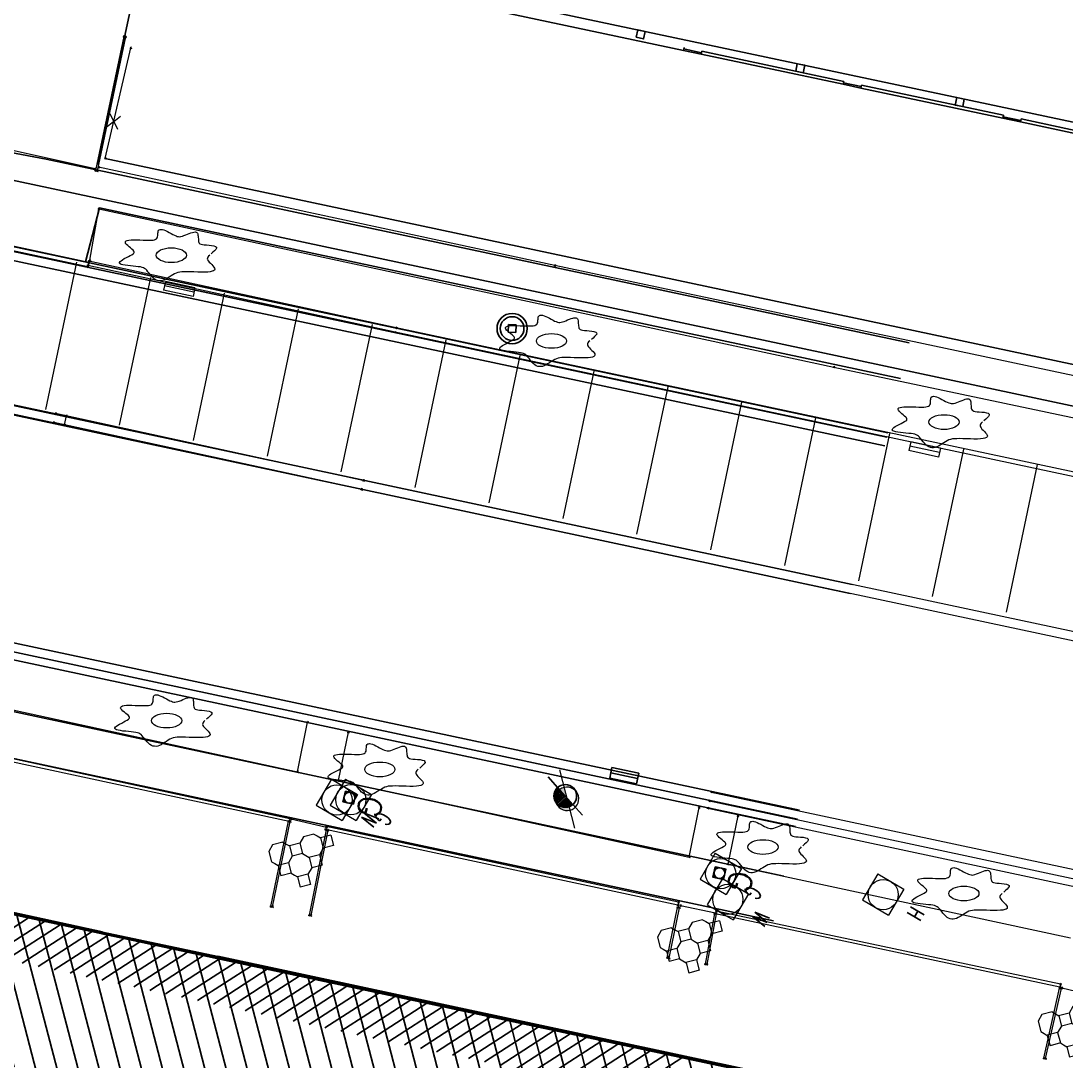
# Model space of a CAD drawing. Header units: millimetres. Extents: x 3476 to 38328, y 1439 to 26921.
# Drawn here: x 6747 to 10207, y 4517 to 7960 of the extents above; entities that cross this region are included whole.
import ezdxf

# ---------------------------------------------------------------- set-up
doc = ezdxf.new("R2010")
doc.units = ezdxf.units.MM
doc.header["$LTSCALE"] = 100
doc.header["$MEASUREMENT"] = 0
doc.layers.get('0').update_dxf_attribs({"linetype": 'CONTINUOUS'})
for name, color, linetype in [('B-01', 7, 'CONTINUOUS'), ('B-02', 7, 'CONTINUOUS'), ('B-05', 7, 'CONTINUOUS'), ('B-06', 7, 'CONTINUOUS'), ('B-07', 7, 'CONTINUOUS'), ('B-HUISNRS', 7, 'CONTINUOUS'), ('BT-AFSL', 7, 'CONTINUOUS'), ('BT-BEPL', 7, 'CONTINUOUS'), ('BT-GEBO1', 7, 'CONTINUOUS'), ('BT-GEBO2', 7, 'CONTINUOUS'), ('BT-KAPA', 7, 'CONTINUOUS'), ('BT-WEG1', 7, 'CONTINUOUS'), ('BT-WEG2', 7, 'CONTINUOUS'), ('G-PARKEERVAK-GEMEENTE', 1, 'CONTINUOUS'), ('KOLOM', 3, 'CONTINUOUS'), ('L-VELDDATA', 7, 'CONTINUOUS'), ('MUUR', 7, 'CONTINUOUS'), ('STRATEN', 5, 'CONTINUOUS')]:
    doc.layers.add(name, color=color, linetype=linetype)
doc.styles.get("Standard").update_dxf_attribs({"font": 'romans.shx', "width": 0.7, "height": 62.5})

# ---------------------------------------------------------------- blocks, each defined once
blk = doc.blocks.new('BEPLANTINGEN_LOOFBOOM')
at = {"color": 0, "lineweight": 20}
for p, q in [((0.09, 1.72), (0.145, 1.74)), ((0.145, 1.74), (0.2, 1.74)), ((0.2, 1.74), (0.255, 1.72)), ((-0.23, 1.32), (-0.18, 1.395)), ((-0.18, 1.395), (-0.125, 1.475)), ((-0.125, 1.475), (-0.075, 1.55)), ((-0.075, 1.55), (-0.02, 1.62)), ((-0.02, 1.62), (0.035, 1.68)), ((0.035, 1.68), (0.09, 1.72)), ((0.255, 1.72), (0.315, 1.68)), ((0.315, 1.68), (0.37, 1.62)), ((0.37, 1.62), (0.43, 1.535)), ((0.43, 1.535), (0.49, 1.435)), ((0.49, 1.435), (0.545, 1.33)), ((-1.225, 1.015), (-1.16, 1.055)), ((-1.16, 1.055), (-1.075, 1.075)), ((-1.075, 1.075), (-0.975, 1.085)), ((-0.975, 1.085), (-0.865, 1.09)), ((-0.865, 1.09), (-0.75, 1.09)), ((-0.65, 1.09), (-0.565, 1.095)), ((-0.565, 1.095), (-0.495, 1.105)), ((-0.495, 1.105), (-0.43, 1.13)), ((-0.43, 1.13), (-0.375, 1.16)), ((-0.375, 1.16), (-0.33, 1.2)), ((-0.33, 1.2), (-0.28, 1.255)), ((-0.28, 1.255), (-0.23, 1.32)), ((0.545, 1.33), (0.6, 1.22)), ((0.6, 1.22), (0.655, 1.11)), ((0.655, 1.11), (0.705, 1.015)), ((-1.255, 0.96), (-1.225, 1.015)), ((-1.255, 0.895), (-1.255, 0.96)), ((-1.245, 0.815), (-1.255, 0.895)), ((-1.215, 0.735), (-1.245, 0.815)), ((-1.19, 0.655), (-1.215, 0.735)), ((0.705, 1.015), (0.755, 0.935)), ((0.755, 0.935), (0.8, 0.87)), ((0.8, 0.87), (0.845, 0.82)), ((0.845, 0.82), (0.9, 0.78)), ((0.9, 0.78), (0.96, 0.75)), ((0.96, 0.75), (1.035, 0.73)), ((1.035, 0.73), (1.12, 0.715)), ((1.12, 0.715), (1.215, 0.705)), ((1.215, 0.705), (1.31, 0.69)), ((-1.21, 0.345), (-1.175, 0.385)), ((-1.16, 0.585), (-1.19, 0.655)), ((-1.175, 0.385), (-1.15, 0.425)), ((-1.145, 0.525), (-1.16, 0.585)), ((-1.15, 0.425), (-1.145, 0.47)), ((-1.145, 0.47), (-1.145, 0.525)), ((1.31, 0.69), (1.41, 0.68)), ((1.41, 0.68), (1.5, 0.665)), ((1.5, 0.665), (1.575, 0.645)), ((1.575, 0.645), (1.635, 0.615)), ((1.635, 0.615), (1.68, 0.58)), ((1.705, 0.415), (1.675, 0.34)), ((1.68, 0.58), (1.705, 0.535)), ((1.705, 0.535), (1.715, 0.48)), ((1.715, 0.48), (1.705, 0.415)), ((-1.73, -0.015), (-1.685, 0.025)), ((-1.685, 0.025), (-1.625, 0.07)), ((-1.625, 0.07), (-1.555, 0.115)), ((-1.555, 0.115), (-1.475, 0.165)), ((-1.475, 0.165), (-1.4, 0.215)), ((-1.4, 0.215), (-1.325, 0.26)), ((-1.325, 0.26), (-1.26, 0.305)), ((-1.26, 0.305), (-1.21, 0.345)), ((1.495, 0.075), (1.42, -0.015)), ((1.565, 0.165), (1.495, 0.075)), ((1.625, 0.255), (1.565, 0.165)), ((1.675, 0.34), (1.625, 0.255)), ((-1.765, -0.085), (-1.755, -0.055)), ((-1.755, -0.12), (-1.765, -0.085)), ((-1.755, -0.055), (-1.73, -0.015)), ((-1.73, -0.15), (-1.755, -0.12)), ((-1.69, -0.175), (-1.73, -0.15)), ((-1.635, -0.205), (-1.69, -0.175)), ((-1.57, -0.23), (-1.635, -0.205)), ((-1.495, -0.255), (-1.57, -0.23)), ((-1.425, -0.28), (-1.495, -0.255)), ((-1.355, -0.31), (-1.425, -0.28)), ((-1.295, -0.335), (-1.355, -0.31)), ((-1.25, -0.365), (-1.295, -0.335)), ((1.22, -0.31), (1.205, -0.365)), ((1.25, -0.25), (1.22, -0.31)), ((1.295, -0.185), (1.25, -0.25)), ((1.355, -0.105), (1.295, -0.185)), ((1.42, -0.015), (1.355, -0.105)), ((-1.265, -0.75), (-1.24, -0.665)), ((-1.22, -0.395), (-1.25, -0.365)), ((-1.24, -0.665), (-1.215, -0.59)), ((-1.205, -0.43), (-1.22, -0.395)), ((-1.215, -0.59), (-1.205, -0.525)), ((-1.2, -0.475), (-1.205, -0.43)), ((-1.205, -0.525), (-1.2, -0.475)), ((1.205, -0.365), (1.2, -0.42)), ((1.2, -0.42), (1.205, -0.48)), ((1.205, -0.48), (1.225, -0.55)), ((1.225, -0.55), (1.25, -0.625)), ((1.25, -0.625), (1.28, -0.71)), ((-1.35, -1.075), (-1.34, -1.005)), ((-1.34, -1.005), (-1.32, -0.925)), ((-1.32, -0.925), (-1.295, -0.84)), ((-1.295, -0.84), (-1.265, -0.75)), ((-0.845, -1.02), (-0.915, -1.055)), ((-0.78, -1), (-0.845, -1.02)), ((-0.72, -0.985), (-0.78, -1)), ((-0.67, -0.99), (-0.72, -0.985)), ((-0.625, -1.01), (-0.67, -0.99)), ((-0.58, -1.04), (-0.625, -1.01)), ((1.28, -0.71), (1.31, -0.8)), ((1.31, -0.8), (1.34, -0.89)), ((1.34, -0.89), (1.36, -0.975)), ((1.36, -0.975), (1.375, -1.05)), ((-1.35, -1.135), (-1.35, -1.075)), ((-1.34, -1.175), (-1.35, -1.135)), ((-1.315, -1.2), (-1.34, -1.175)), ((-1.285, -1.215), (-1.315, -1.2)), ((-1.24, -1.215), (-1.285, -1.215)), ((-1.185, -1.2), (-1.24, -1.215)), ((-1.125, -1.17), (-1.185, -1.2)), ((-1.055, -1.135), (-1.125, -1.17)), ((-0.985, -1.095), (-1.055, -1.135)), ((-0.915, -1.055), (-0.985, -1.095)), ((-0.54, -1.09), (-0.58, -1.04)), ((-0.5, -1.155), (-0.54, -1.09)), ((-0.455, -1.235), (-0.5, -1.155)), ((-0.41, -1.325), (-0.455, -1.235)), ((-0.365, -1.42), (-0.41, -1.325)), ((0.305, -1.335), (0.26, -1.41)), ((0.345, -1.265), (0.305, -1.335)), ((0.385, -1.21), (0.345, -1.265)), ((0.425, -1.175), (0.385, -1.21)), ((0.465, -1.15), (0.425, -1.175)), ((0.51, -1.135), (0.465, -1.15)), ((0.565, -1.135), (0.51, -1.135)), ((0.635, -1.145), (0.565, -1.135)), ((0.71, -1.16), (0.635, -1.145)), ((0.8, -1.18), (0.71, -1.16)), ((0.895, -1.2), (0.8, -1.18)), ((0.99, -1.225), (0.895, -1.2)), ((1.08, -1.24), (0.99, -1.225)), ((1.16, -1.245), (1.08, -1.24)), ((1.23, -1.245), (1.16, -1.245)), ((1.285, -1.23), (1.23, -1.245)), ((1.33, -1.205), (1.285, -1.23)), ((1.36, -1.165), (1.33, -1.205)), ((1.375, -1.115), (1.36, -1.165)), ((1.375, -1.05), (1.375, -1.115)), ((-0.315, -1.515), (-0.365, -1.42)), ((-0.27, -1.6), (-0.315, -1.515)), ((-0.22, -1.675), (-0.27, -1.6)), ((-0.17, -1.725), (-0.22, -1.675)), ((-0.12, -1.76), (-0.17, -1.725)), ((0.075, -1.71), (0.025, -1.75)), ((0.12, -1.65), (0.075, -1.71)), ((0.17, -1.575), (0.12, -1.65)), ((0.215, -1.495), (0.17, -1.575)), ((0.26, -1.41), (0.215, -1.495)), ((-0.075, -1.78), (-0.12, -1.76)), ((-0.025, -1.775), (-0.075, -1.78)), ((0.025, -1.75), (-0.025, -1.775))]:
    blk.add_line(p, q, dxfattribs=at)
blk.add_circle((0, 0), 0.5, dxfattribs=at)
at = {"flags": 1}
for tag, p in [('POINTNUMBER', (0, 0)), ('COMMENT', (0, -1.25))]:
    blk.add_attdef(tag, p, '', height=1, dxfattribs=at)
blk = doc.blocks.new('INVISIBLE')
at = {"color": 0, "lineweight": 9}
for p, q in [((-0.0375, 0), (0.0375, 0)), ((0, -0.0375), (0, 0.0375))]:
    blk.add_line(p, q, dxfattribs=at)
at = {"flags": 1}
for tag, p in [('POINTNUMBER', (0, 0)), ('COMMENT', (0, -1.25))]:
    blk.add_attdef(tag, p, '', height=1, dxfattribs=at)
blk = doc.blocks.new('AFSLUITING_HOUTPRIKKEL')
at = {"color": 0, "lineweight": 5}
blk.add_line((0, 0), (3, 0), dxfattribs=at)
at = {"color": 0, "lineweight": 20}
for q in [(0.825, 0.175), (0.825, -0.175), (1.175, 0.175), (1.175, -0.175)]:
    blk.add_line((1, 0), q, dxfattribs=at)
blk = doc.blocks.new('WEGEN_STRAATKOLK')
at = {"color": 0, "lineweight": 20}
for p, q in [((-0.5, 0.15), (0.5, 0.15)), ((-0.5, -0.15), (-0.5, 0.15)), ((-0.5, 0), (0.5, 0)), ((0.5, -0.15), (0.5, 0.15)), ((-0.5, -0.15), (0.5, -0.15))]:
    blk.add_line(p, q, dxfattribs=at)
at = {"flags": 1}
for tag, p in [('POINTNUMBER', (0, 0)), ('COMMENT', (0, -1.25))]:
    blk.add_attdef(tag, p, '', height=1, dxfattribs=at)
blk = doc.blocks.new('PALEN_VERLICHTING')
h = blk.add_hatch(color=0)
edge = h.paths.add_edge_path()
edge.add_line((-0.275, -0.275), (0.275, 0.275))
edge.add_arc((0, 0), 0.389, -135, 45, ccw=False)
at = {"color": 0, "lineweight": 20}
blk.add_line((-0.705, -0.705), (0.71, 0.705), dxfattribs=at)
for start, end in [(45, 225), (225, 45)]:
    blk.add_arc((0, 0), 0.389, start, end, dxfattribs=at)
at = {"flags": 1}
for tag, p in [('POINTNUMBER', (0, 0)), ('COMMENT', (0, -1.25))]:
    blk.add_attdef(tag, p, '', height=1, dxfattribs=at)
blk = doc.blocks.new('STRMEUB_STRAATKAP_G')
at = {"color": 0, "lineweight": 20}
for p, q in [((-0.5, -0.5), (-0.5, 0.5)), ((-0.5, 0.5), (0.5, 0.5)), ((0.5, -0.5), (0.5, 0.5)), ((-0.5, -0.5), (0.5, -0.5))]:
    blk.add_line(p, q, dxfattribs=at)
blk.add_circle((0, 0), 0.5, dxfattribs=at)
at = {"color": 0, "insert": (0, 1.25), "char_height": 0.525, "width": 0.80566, "attachment_point": 5}
blk.add_mtext('\\Ftxt.shx|b0;G', dxfattribs=at)
at = {"flags": 1}
for tag, p in [('POINTNUMBER', (0, 0)), ('COMMENT', (0, -1.25))]:
    blk.add_attdef(tag, p, '', height=1, dxfattribs=at)
blk = doc.blocks.new('STRMEUB_STRAATKAP_W')
at = {"color": 0, "lineweight": 20}
for p, q in [((-0.5, -0.5), (-0.5, 0.5)), ((-0.5, 0.5), (0.5, 0.5)), ((0.5, -0.5), (0.5, 0.5)), ((-0.5, -0.5), (0.5, -0.5))]:
    blk.add_line(p, q, dxfattribs=at)
blk.add_circle((0, 0), 0.5, dxfattribs=at)
at = {"color": 0, "insert": (0, 1.25), "char_height": 0.525, "width": 0.91553, "attachment_point": 5}
blk.add_mtext('\\Ftxt.shx|b0;W', dxfattribs=at)
at = {"flags": 1}
for tag, p in [('POINTNUMBER', (0, 0)), ('COMMENT', (0, -1.25))]:
    blk.add_attdef(tag, p, '', height=1, dxfattribs=at)
blk = doc.blocks.new('VERHARDING_SIERTEGELS')
at = {"color": 0, "lineweight": 20}
for p, q in [((-1, 0.5), (-0.75, 0.75)), ((-0.75, 0.75), (-0.5, 0.5)), ((-0.25, 0.5), (0, 0.75)), ((0, 0.75), (0.25, 0.5)), ((0.5, 0.5), (0.75, 0.75)), ((0.75, 0.75), (1, 0.5)), ((-1, 0.5), (-0.75, 0.245)), ((-0.75, 0.25), (-0.5, 0.5)), ((-0.5, 0.5), (-0.25, 0.5)), ((-0.25, 0.5), (0, 0.245)), ((0, 0.25), (0.25, 0.5)), ((0.25, 0.5), (0.5, 0.5)), ((0.5, 0.5), (0.75, 0.245)), ((0.75, 0.25), (1, 0.5)), ((-0.75, 0.125), (-0.75, 0.25)), ((-0.75, 0), (-0.75, 0.125)), ((-0.75, 0), (-0.5, -0.25)), ((-0.25, -0.25), (0, 0)), ((0, 0.125), (0, 0.25)), ((0, 0), (0, 0.125)), ((0, 0), (0.25, -0.25)), ((0.5, -0.25), (0.75, 0)), ((0.75, 0.125), (0.75, 0.25)), ((0.75, 0), (0.75, 0.125)), ((0.75, 0), (1, -0.25)), ((-0.5, -0.25), (-0.25, -0.25)), ((-0.25, -0.25), (0, -0.505)), ((0, -0.5), (0.25, -0.25)), ((0.25, -0.25), (0.5, -0.25)), ((0.5, -0.25), (0.75, -0.505)), ((0.75, -0.5), (1, -0.25)), ((0, -0.625), (0, -0.5)), ((0, -0.75), (0, -0.625)), ((0.75, -0.625), (0.75, -0.5)), ((0.75, -0.75), (0.75, -0.625)), ((0, -0.75), (0.25, -1)), ((0.25, -1), (0.5, -1)), ((0.5, -1), (0.75, -0.75))]:
    blk.add_line(p, q, dxfattribs=at)
at = {"flags": 1}
for tag, p in [('POINTNUMBER', (0, 0)), ('COMMENT', (0, -1.25))]:
    blk.add_attdef(tag, p, '', height=1, dxfattribs=at)
blk = doc.blocks.new('STRMEUB_BRANDKRAAN')
at = {"color": 0, "lineweight": 20}
for p, q in [((-0.5, -0.5), (-0.5, 0.5)), ((-0.5, 0.5), (0.5, 0.5)), ((0.5, -0.5), (0.5, 0.5)), ((-0.5, -0.5), (0.5, -0.5))]:
    blk.add_line(p, q, dxfattribs=at)
blk.add_circle((0, 0), 0.5, dxfattribs=at)
at = {"color": 0, "insert": (0, 1.25), "char_height": 0.525, "width": 0.84229, "attachment_point": 5}
blk.add_mtext('\\Ftxt.shx|b0;H', dxfattribs=at)
at = {"flags": 1}
for tag, p in [('POINTNUMBER', (0, 0)), ('COMMENT', (0, -1.25))]:
    blk.add_attdef(tag, p, '', height=1, dxfattribs=at)
blk = doc.blocks.new('061')
for p, q in [((-0.126, -0.126), (-0.126, 0.126)), ((0.126, 0.126), (-0.126, 0.126)), ((0.126, 0.126), (0.126, -0.126)), ((-0.126, -0.126), (0.126, -0.126))]:
    blk.add_line(p, q)
for radius in [0.501, 0.392]:
    blk.add_circle((0, 0), radius)
blk = doc.blocks.new('0721')
at = {"color": 0}
for p, q in [((-0.18, 0.166), (-0.166, 0.18)), ((-0.18, 0.145), (-0.145, 0.18)), ((-0.18, 0.124), (-0.124, 0.18)), ((-0.18, 0.103), (-0.103, 0.18)), ((-0.18, 0.081), (-0.081, 0.18)), ((-0.18, 0.06), (-0.162, 0.078)), ((-0.18, 0.039), (-0.174, 0.045)), ((-0.18, 0.018), (-0.179, 0.019)), ((-0.078, 0.162), (-0.06, 0.18)), ((-0.045, 0.174), (-0.039, 0.18)), ((-0.019, 0.179), (-0.018, 0.18)), ((0.003, 0.18), (0.003, 0.18)), ((0.023, 0.179), (0.025, 0.18)), ((0.041, 0.175), (0.046, 0.18)), ((0.058, 0.171), (0.067, 0.18)), ((0.073, 0.165), (0.088, 0.18)), ((0.087, 0.158), (0.109, 0.18)), ((0.1, 0.15), (0.131, 0.18)), ((0.112, 0.141), (0.152, 0.18)), ((0.124, 0.131), (0.173, 0.18)), ((0.134, 0.12), (0.18, 0.166)), ((0.144, 0.108), (0.18, 0.144)), ((0.152, 0.096), (0.18, 0.123)), ((0.16, 0.082), (0.18, 0.102)), ((0.167, 0.068), (0.18, 0.081)), ((0.172, 0.052), (0.18, 0.06)), ((0.177, 0.035), (0.18, 0.038)), ((0.179, 0.016), (0.18, 0.017)), ((-0.18, -0.003), (-0.18, -0.003)), ((-0.18, -0.025), (-0.179, -0.023)), ((-0.18, -0.046), (-0.175, -0.041)), ((-0.18, -0.067), (-0.171, -0.058)), ((-0.18, -0.088), (-0.165, -0.073)), ((-0.18, -0.109), (-0.158, -0.087)), ((-0.18, -0.131), (-0.15, -0.1)), ((-0.18, -0.152), (-0.141, -0.112)), ((-0.18, -0.173), (-0.131, -0.124)), ((-0.166, -0.18), (-0.12, -0.134)), ((-0.144, -0.18), (-0.108, -0.144)), ((-0.123, -0.18), (-0.096, -0.152)), ((-0.102, -0.18), (-0.082, -0.16)), ((-0.081, -0.18), (-0.068, -0.167)), ((-0.06, -0.18), (-0.052, -0.172)), ((-0.038, -0.18), (-0.035, -0.177)), ((-0.017, -0.18), (-0.016, -0.179)), ((0.004, -0.18), (0.004, -0.18)), ((0.025, -0.18), (0.027, -0.178)), ((0.046, -0.18), (0.055, -0.171)), ((0.068, -0.18), (0.18, -0.068)), ((0.089, -0.18), (0.18, -0.089)), ((0.11, -0.18), (0.18, -0.11)), ((0.131, -0.18), (0.18, -0.131)), ((0.153, -0.18), (0.18, -0.153)), ((0.171, -0.055), (0.18, -0.046)), ((0.174, -0.18), (0.18, -0.174)), ((0.178, -0.027), (0.18, -0.025)), ((0.18, -0.004), (0.18, -0.004))]:
    blk.add_line(p, q, dxfattribs=at)
for p, q in [((-0.18, -0.18), (-0.18, 0.18)), ((-0.18, 0.18), (0.18, 0.18)), ((0.18, -0.18), (0.18, 0.18)), ((-0.18, -0.18), (0.18, -0.18))]:
    blk.add_line(p, q)
blk.add_circle((0, 0), 0.18)
blk.add_text('G', height=0.75).set_placement((-0.216, 0.353))
blk = doc.blocks.new('062')
for p, q in [((0.453, 0.18), (-0.453, 0.18)), ((-0.453, 0.18), (-0.453, -0.18)), ((-0.453, 0), (0.453, 0)), ((0.453, -0.18), (0.453, 0.18)), ((-0.453, -0.18), (0.453, -0.18))]:
    blk.add_line(p, q)
blk = doc.blocks.new('0533')
for p, q in [((0.6, 0.6), (0.265, 0.265)), ((0.265, 0.265), (-0.265, -0.265)), ((-0.269, -0.269), (-0.6, -0.6))]:
    blk.add_line(p, q)
at = {"color": 0}
for p, q in [((0.275, -0.254), (0.01, 0.01)), ((0.3, -0.226), (0.037, 0.037)), ((0.321, -0.194), (0.064, 0.064)), ((0.339, -0.159), (0.09, 0.09)), ((0.355, -0.122), (0.117, 0.117)), ((0.366, -0.08), (0.143, 0.143)), ((0.373, -0.034), (0.17, 0.17)), ((0.375, 0.018), (0.196, 0.196)), ((0.367, 0.079), (0.223, 0.223)), ((0.34, 0.158), (0.249, 0.249)), ((-0.181, -0.329), (-0.255, -0.255)), ((-0.093, -0.363), (-0.228, -0.228)), ((-0.029, -0.374), (-0.202, -0.202)), ((0.024, -0.374), (-0.175, -0.175)), ((0.071, -0.368), (-0.149, -0.149)), ((0.113, -0.357), (-0.122, -0.122)), ((0.152, -0.343), (-0.096, -0.096)), ((0.187, -0.325), (-0.069, -0.069)), ((0.219, -0.304), (-0.043, -0.043)), ((0.249, -0.281), (-0.016, -0.016))]:
    blk.add_line(p, q, dxfattribs=at)
blk.add_circle((0, 0), 0.375)

msp = doc.modelspace()

# ---------------------------------------------------------------- hatches: boundary and pattern name
at = {"layer": 'BT-GEBO2'}
h = msp.add_hatch(dxfattribs=at)
h.set_pattern_fill('_VERTICAAL', color=256, scale=100, angle=-120.3716, style=0, pattern_type=0)
h.set_pattern_definition([(284.6284, (20030.515, 51681.626), (65.5377, 17.105985), [])])
h.paths.add_polyline_path([(12064.86, 3353.09), (12169.32, 3842.06), (7398.2, 4861.27), (4384.47, 5509.82), (4279.11, 5021.05)])

# ---------------------------------------------------------------- linework, layer by layer
at = {"layer": 'B-01'}
for points in [[(6830.88, 7502.67), (9687.01, 6895.19)], [(6961.77, 7163.02), (7007.12, 7341.29), (9659.27, 6776.89)], [(6579.09, 7243.01), (9617.14, 6597.14)], [(6569.73, 7198.99), (9606.86, 6553.31)], [(6575.97, 7228.34), (9613.71, 6582.53)], [(6445.87, 6715.01), (9492.54, 6065.61)], [(6452.13, 6744.35), (9499.38, 6094.83)], [(6498.53, 5918.95), (9317.38, 5318.41)], [(6504.78, 5948.3), (9324.22, 5347.63)], [(6493.32, 5894.5), (9311.67, 5294.07)], [(6420.73, 5738.07), (9273.02, 5129.2)], [(6370.84, 5594.2), (9238.45, 4981.71)]]:
    msp.add_lwpolyline(points, dxfattribs=at)
at = {"layer": 'B-02'}
for p, q in [((6594.07, 4875.97), (6772.33, 4991.13)), ((6646.78, 4864.66), (6825.04, 4979.82)), ((6699.48, 4853.35), (6877.74, 4968.51)), ((6752.18, 4842.04), (6930.44, 4957.2)), ((6804.89, 4830.73), (6983.15, 4945.88)), ((6857.59, 4819.42), (7035.85, 4934.57)), ((6910.3, 4808.1), (7088.55, 4923.26)), ((6963, 4796.79), (7141.26, 4911.95)), ((7015.7, 4785.48), (7193.96, 4900.64)), ((7068.41, 4774.17), (7246.67, 4889.33)), ((7121.11, 4762.86), (7299.37, 4878.02)), ((7173.81, 4751.55), (7352.07, 4866.71)), ((7226.52, 4740.24), (7404.78, 4855.4)), ((7279.22, 4728.93), (7457.53, 4844.11)), ((7331.93, 4717.61), (7510.28, 4832.83)), ((7384.64, 4706.31), (7563.03, 4821.55)), ((7437.39, 4695.03), (7615.78, 4810.27)), ((7490.14, 4683.75), (7668.53, 4798.99)), ((7542.89, 4672.47), (7721.29, 4787.71)), ((7595.65, 4661.19), (7774.04, 4776.43)), ((7648.4, 4649.91), (7826.79, 4765.15)), ((7701.15, 4638.63), (7879.54, 4753.87)), ((7753.9, 4627.35), (7932.29, 4742.59)), ((7806.65, 4616.07), (7985.04, 4731.31)), ((7859.4, 4604.79), (8037.8, 4720.03)), ((7912.16, 4593.51), (8090.55, 4708.75)), ((7964.91, 4582.23), (8143.3, 4697.47)), ((8017.66, 4570.95), (8196.05, 4686.19)), ((8070.41, 4559.67), (8248.8, 4674.91)), ((8123.16, 4548.39), (8301.56, 4663.63)), ((8175.92, 4537.11), (8354.31, 4652.35)), ((8228.67, 4525.83), (8407.06, 4641.07)), ((8281.42, 4514.55), (8459.81, 4629.79)), ((8334.17, 4503.27), (8512.56, 4618.51)), ((8386.92, 4491.99), (8565.31, 4607.23)), ((8439.67, 4480.71), (8618.07, 4595.95)), ((8492.43, 4469.43), (8670.82, 4584.67)), ((8545.18, 4458.15), (8723.57, 4573.39)), ((8597.93, 4446.87), (8776.32, 4562.11)), ((8650.68, 4435.59), (8829.07, 4550.83)), ((8703.43, 4424.3), (8881.82, 4539.55)), ((8756.18, 4413.02), (8934.58, 4528.27))]:
    msp.add_line(p, q, dxfattribs=at)
for points in [[(4560.07, 3931.95), (4071.23, 4037.08), (4386.39, 5503.14), (6144.83, 5125.8), (7405.77, 4855.18), (9122.72, 4488.04)], [(7405.77, 4855.18), (9122.72, 4488.04)]]:
    msp.add_lwpolyline(points, dxfattribs=at)
at = {"layer": 'B-HUISNRS'}
msp.add_line((6569.33, 7552.77), (6830.88, 7502.67), dxfattribs=at)
at = {"layer": 'BT-AFSL'}
msp.add_line((7026.68, 7505.28), (12342.89, 6373.11), dxfattribs=at)
at = {"layer": 'BT-GEBO1', "linetype": 'Continuous', "lineweight": 50}
for p, q in [((7016.87, 4942.36), (4384.47, 5509.82)), ((7016.87, 4942.36), (7398.2, 4861.27)), ((12169.32, 3842.06), (7398.2, 4861.27))]:
    msp.add_line(p, q, dxfattribs=at)
at = {"layer": 'BT-WEG1', "lineweight": 9}
for p, q in [((7087.89, 7908.86), (6993.91, 7464.77)), ((7093.76, 7907.62), (6999.78, 7463.53)), ((6972.32, 7160.38), (4473.56, 7695.68)), ((6969.17, 7145.72), (4485.13, 7677.86)), ((6993.68, 7470.45), (6573.9, 7563.87)), ((8514.82, 7150.72), (7004.34, 7475.81)), ((6975.29, 7168.02), (7005.07, 7338.75)), ((7005.07, 7338.75), (9438.52, 6814.44)), ((7989.35, 6944.15), (6972.33, 7165.47)), ((7986.19, 6929.49), (6969.14, 7150.82)), ((10966.59, 6629.64), (8514.82, 7150.72)), ((10458.84, 6403.21), (7986.19, 6929.49)), ((10461.97, 6417.88), (7989.35, 6944.15)), ((9438.52, 6814.44), (12119.21, 6247.21)), ((6529.49, 5721.84), (7663.41, 5474.75)), ((7663.41, 5474.75), (7696.52, 5639.57)), ((7830.67, 5605.61), (7797.43, 5446.22)), ((7635.84, 5310.07), (6491.41, 5556.59)), ((7637.95, 5319.84), (6493.52, 5566.37)), ((7797.43, 5446.22), (8959.75, 5192.91)), ((9033.05, 5408.08), (11583.67, 4862.79)), ((9026.77, 5378.74), (11577.4, 4833.45)), ((8959.75, 5192.91), (8992.88, 5356.89)), ((9021.54, 5354.3), (11572.17, 4809)), ((9120.19, 5328.98), (9086.82, 5169.45)), ((7574.83, 5029.22), (7633.1, 5311.3)), ((7580.71, 5028), (7638.98, 5310.08)), ((7640.5, 5319.36), (7758.55, 5291.91)), ((8924.03, 5043.36), (7757.55, 5293.59)), ((7757.57, 5282.65), (7701.64, 5000.09)), ((7763.46, 5281.49), (7707.52, 4998.92)), ((8921.93, 5033.58), (7755.46, 5283.81)), ((9086.82, 5169.45), (10221.15, 4925.56)), ((8886.9, 4858.84), (8921.11, 5026.29)), ((8892.78, 4857.63), (8926.99, 5025.09)), ((8930.73, 5032.66), (9046.86, 5007.66)), ((9043.09, 5006.23), (9012.2, 4838.65)), ((9048.99, 5005.14), (9018.1, 4837.56)), ((10186.26, 4762.22), (9046.2, 5004.43)), ((10188.34, 4772), (9048.28, 5014.21)), ((10133.18, 4526.84), (10185.57, 4759.37)), ((10139.03, 4525.53), (10191.43, 4758.05)), ((10192.68, 4760.26), (10308.37, 4732.62))]:
    msp.add_line(p, q, dxfattribs=at)
at = {"layer": 'BT-WEG1', "linetype": 'Continuous', "lineweight": 5}
for p, q in [((7087.89, 7908.86), (7093.76, 7907.62)), ((6993.91, 7464.77), (6999.78, 7463.53)), ((6972.33, 7165.47), (6969.14, 7150.82)), ((6972.32, 7160.38), (6969.17, 7145.72)), ((6891.61, 6623.62), (6897.87, 6652.96)), ((7638.98, 5310.08), (7633.1, 5311.3)), ((7637.95, 5319.84), (7635.84, 5310.07)), ((7757.55, 5293.59), (7755.46, 5283.81)), ((7757.57, 5282.65), (7763.46, 5281.49)), ((7580.71, 5028), (7574.83, 5029.22)), ((8926.99, 5025.09), (8921.11, 5026.29)), ((8924.03, 5043.36), (8921.93, 5033.58)), ((7701.64, 5000.09), (7707.52, 4998.92)), ((9043.09, 5006.23), (9048.99, 5005.14)), ((9048.28, 5014.21), (9046.2, 5004.43)), ((8892.78, 4857.63), (8886.9, 4858.84)), ((9012.2, 4838.65), (9018.1, 4837.56)), ((10191.43, 4758.05), (10185.57, 4759.37)), ((10188.34, 4772), (10186.26, 4762.22)), ((10139.03, 4525.53), (10133.18, 4526.84))]:
    msp.add_line(p, q, dxfattribs=at)
at = {"layer": 'BT-WEG1', "linetype": 'Continuous', "lineweight": 9}
for p, q in [((4282.53, 7211.17), (6897.87, 6652.96)), ((4276.26, 7181.83), (6891.61, 6623.62)), ((7879.53, 6439.33), (6862.48, 6660.66)), ((7873.15, 6410.01), (6856.1, 6631.34)), ((10354.41, 5912.58), (7881.77, 6438.85)), ((10348.17, 5883.24), (7875.52, 6409.51))]:
    msp.add_line(p, q, dxfattribs=at)
at = {"layer": 'G-PARKEERVAK-GEMEENTE', "lineweight": 9}
for p, q in [((6931.35, 7162.07), (6828.46, 6674.09)), ((7175.97, 7110.49), (7073.08, 6622.51)), ((7420.59, 7058.91), (7317.7, 6570.94)), ((7665.21, 7007.33), (7562.32, 6519.36)), ((7909.83, 6955.75), (7806.94, 6467.78)), ((8154.45, 6904.17), (8051.56, 6416.2)), ((8399.07, 6852.6), (8296.18, 6364.62)), ((8643.7, 6801.02), (8540.8, 6313.04)), ((8888.32, 6749.44), (8785.43, 6261.46)), ((9132.94, 6697.86), (9030.05, 6209.88)), ((9377.56, 6646.28), (9274.67, 6158.3)), ((9622.18, 6594.7), (9519.29, 6106.72)), ((9866.8, 6543.12), (9763.91, 6055.14)), ((10111.42, 6491.54), (10008.53, 6003.57))]:
    msp.add_line(p, q, dxfattribs=at)
at = {"layer": 'KOLOM'}
for points in [[(8783.8, 7906.01), (8808.26, 7900.82), (8813.45, 7925.28), (8788.99, 7930.47)], [(9312.03, 7793.9), (9336.49, 7788.71), (9341.68, 7813.17), (9317.22, 7818.36)], [(9840.27, 7681.8), (9864.72, 7676.61), (9869.91, 7701.06), (9845.46, 7706.25)]]:
    msp.add_lwpolyline(points, close=True, dxfattribs=at)
at = {"layer": 'L-VELDDATA', "linetype": 'Continuous'}
msp.add_line((4934.62, 7812.32), (12328.84, 6238.91), dxfattribs=at)
at = {"layer": 'MUUR'}
for p, q in [((8940.68, 7862.49), (7161.77, 8240.04)), ((11979.43, 7253.36), (7228.74, 8261.6)), ((8942.76, 7872.28), (8940.68, 7862.49)), ((8940.68, 7862.49), (8999.38, 7850.04)), ((8941.72, 7867.38), (9000.41, 7854.93)), ((9001.45, 7859.82), (8999.38, 7850.04)), ((9001.45, 7859.82), (9470.99, 7760.17)), ((9468.92, 7750.39), (8999.38, 7850.04)), ((9470.99, 7760.17), (9468.92, 7750.39)), ((9527.61, 7737.93), (9468.92, 7750.39)), ((9528.65, 7742.82), (9469.96, 7755.28)), ((9529.69, 7747.71), (9527.61, 7737.93)), ((9997.15, 7638.28), (9527.61, 7737.93)), ((9529.69, 7747.71), (9999.23, 7648.06)), ((9999.23, 7648.06), (9997.15, 7638.28)), ((9997.15, 7638.28), (10055.85, 7625.82)), ((9998.19, 7643.17), (10056.88, 7630.71)), ((10057.92, 7635.6), (10055.85, 7625.82)), ((10525.39, 7526.17), (10055.85, 7625.82)), ((10057.92, 7635.6), (10527.46, 7535.95))]:
    msp.add_line(p, q, dxfattribs=at)
at = {"layer": 'STRATEN', "linetype": 'Continuous'}
msp.add_line((7161.77, 8240.04), (6999.42, 7484.65), dxfattribs=at)

# ---------------------------------------------------------------- block references
at = {"layer": 'B-05', "xscale": 100, "yscale": 100, "zscale": 100, "rotation": 266.9660965618714}
msp.add_blockref('0533', (8549.43, 5394.9), dxfattribs=at)
at = {"layer": 'B-06', "xscale": 100, "yscale": 100, "zscale": 100}
for name, p, rotation in [('061', (8373.45, 6942.05), 266.9660965618714), ('062', (8744.41, 5462.43), 168.1260806806294)]:
    msp.add_blockref(name, p, dxfattribs=dict(at, rotation=rotation))
at = {"layer": 'B-07', "xscale": 100, "yscale": 100, "zscale": 100}
for p, rotation in [((7834.73, 5389.11), 256.6192301879134), ((9059.65, 5139.53), 257.6435194238133)]:
    msp.add_blockref('0721', p, dxfattribs=dict(at, rotation=rotation))
at = {"layer": 'BT-AFSL', "lineweight": 9, "yscale": 100, "zscale": 100}
for name, p, xscale, rotation in [('AFSLUITING_HOUTPRIKKEL', (7026.68, 7505.28), 125.0454651314539, 77.01601518481652), ('INVISIBLE', (7110.96, 7870.83), 100, 239.6284), ('INVISIBLE', (7026.68, 7505.28), 100, 239.6284)]:
    msp.add_blockref(name, p, dxfattribs=dict(at, xscale=xscale, rotation=rotation))
at = {"layer": 'BT-BEPL', "lineweight": 9, "extrusion": (0, 0.872438, 0.488725), "xscale": 99.99999999999982, "rotation": 59.62839999999994}
for p, yscale, zscale in [((-7245.42, -3535.16, 6254.94), 99.99999999999989, 100.0000000000009), ((-8503.59, -3393.38, 6009.16), 99.99999999999989, 100.0000000000009), ((-9802.98, -3267.7, 5771.58), 99.99999999999989, 100.0000000000009), ((-7229.88, -2785.88, 4909.11), 99.99999999999989, 100.0000000000009), ((-7935.41, -2705.36, 4768.95), 99.99999999999989, 100.0000000000009), ((-9203.49, -2553.96, 4559.15), 100.0000000000001, 100.0000000000001), ((-9868.56, -2507.36, 4409.23), 100.0000000000001, 100.0000000000001)]:
    msp.add_blockref('BEPLANTINGEN_LOOFBOOM', p, dxfattribs=dict(at, yscale=yscale, zscale=zscale))
at = {"layer": 'BT-GEBO1', "lineweight": 9, "xscale": 100, "yscale": 100, "zscale": 100, "rotation": 239.6284}
for p in [(7016.87, 4942.36), (7398.2, 4861.27)]:
    msp.add_blockref('INVISIBLE', p, dxfattribs=at)
at = {"layer": 'BT-KAPA', "lineweight": 9, "xscale": 100, "yscale": 100, "zscale": 100, "rotation": 239.6284}
for name, p in [('PALEN_VERLICHTING', (6662.26, 5787.93)), ('PALEN_VERLICHTING', (8555.09, 5385.53)), ('STRMEUB_STRAATKAP_W', (7793.47, 5381.96)), ('STRMEUB_STRAATKAP_G', (7839.43, 5382.46)), ('STRMEUB_STRAATKAP_G', (9063.67, 5137.58)), ('STRMEUB_STRAATKAP_W', (9087.22, 5053.01)), ('STRMEUB_BRANDKRAAN', (9601.46, 5068.56))]:
    msp.add_blockref(name, p, dxfattribs=at)
at = {"layer": 'BT-WEG1', "lineweight": 9, "xscale": 100, "yscale": 100, "zscale": 100}
for name, p, rotation in [('INVISIBLE', (7087.89, 7908.86), 239.6284), ('INVISIBLE', (7093.76, 7907.62), 239.6284), ('INVISIBLE', (6993.68, 7470.45), 239.6284), ('INVISIBLE', (7004.34, 7475.81), 239.6284), ('INVISIBLE', (6993.91, 7464.77), 239.6284), ('INVISIBLE', (6999.78, 7463.53), 239.6284), ('INVISIBLE', (7005.07, 7338.75), 239.6284), ('INVISIBLE', (6972.32, 7160.38), 239.6284), ('INVISIBLE', (6972.33, 7165.47), 239.6284), ('INVISIBLE', (6975.29, 7168.02), 239.6284), ('INVISIBLE', (6969.14, 7150.82), 239.6284), ('INVISIBLE', (6969.17, 7145.72), 239.6284), ('INVISIBLE', (8514.82, 7150.72), 239.6284), ('WEGEN_STRAATKOLK', (7271.43, 7072.9), 167.9378984991478), ('INVISIBLE', (7986.19, 6929.49), 239.6284), ('INVISIBLE', (7989.35, 6944.15), 239.6284), ('INVISIBLE', (9438.52, 6814.44), 239.6284), ('INVISIBLE', (6862.48, 6660.66), 239.6284), ('INVISIBLE', (6897.87, 6652.96), 239.6284), ('INVISIBLE', (6856.1, 6631.34), 239.6284), ('INVISIBLE', (6891.61, 6623.62), 239.6284), ('WEGEN_STRAATKOLK', (9738.63, 6541.97), 167.5753724294193), ('INVISIBLE', (7879.53, 6439.33), 239.6284), ('INVISIBLE', (7881.77, 6438.85), 239.6284), ('INVISIBLE', (7873.15, 6410.01), 239.6284), ('INVISIBLE', (7875.52, 6409.51), 239.6284), ('INVISIBLE', (7696.52, 5639.57), 239.6284), ('INVISIBLE', (7830.67, 5605.61), 239.6284), ('INVISIBLE', (7663.41, 5474.75), 239.6284), ('INVISIBLE', (7797.43, 5446.22), 239.6284), ('INVISIBLE', (9033.05, 5408.08), 239.6284), ('INVISIBLE', (9026.77, 5378.74), 239.6284), ('INVISIBLE', (8992.88, 5356.89), 239.6284), ('INVISIBLE', (9021.54, 5354.3), 239.6284), ('INVISIBLE', (9120.19, 5328.98), 239.6284), ('INVISIBLE', (7633.1, 5311.3), 239.6284), ('INVISIBLE', (7635.84, 5310.07), 239.6284), ('INVISIBLE', (7637.95, 5319.84), 239.6284), ('INVISIBLE', (7638.98, 5310.08), 239.6284), ('INVISIBLE', (7640.5, 5319.36), 239.6284), ('INVISIBLE', (7757.55, 5293.59), 239.6284), ('INVISIBLE', (7758.55, 5291.91), 239.6284), ('INVISIBLE', (7755.46, 5283.81), 239.6284), ('INVISIBLE', (7757.57, 5282.65), 239.6284), ('INVISIBLE', (7763.46, 5281.49), 239.6284), ('INVISIBLE', (8959.75, 5192.91), 239.6284), ('INVISIBLE', (9086.82, 5169.45), 239.6284), ('INVISIBLE', (7574.83, 5029.22), 239.6284), ('INVISIBLE', (7580.71, 5028), 239.6284), ('INVISIBLE', (8921.11, 5026.29), 239.6284), ('INVISIBLE', (8921.93, 5033.58), 239.6284), ('INVISIBLE', (8924.03, 5043.36), 239.6284), ('INVISIBLE', (8926.99, 5025.09), 239.6284), ('INVISIBLE', (8930.73, 5032.66), 239.6284), ('INVISIBLE', (9048.28, 5014.21), 239.6284), ('INVISIBLE', (7701.64, 5000.09), 239.6284), ('INVISIBLE', (7707.52, 4998.92), 239.6284), ('INVISIBLE', (9043.09, 5006.23), 239.6284), ('INVISIBLE', (9046.2, 5004.43), 239.6284), ('INVISIBLE', (9046.86, 5007.66), 239.6284), ('INVISIBLE', (9048.99, 5005.14), 239.6284), ('INVISIBLE', (8886.9, 4858.84), 239.6284), ('INVISIBLE', (8892.78, 4857.63), 239.6284), ('INVISIBLE', (9012.2, 4838.65), 239.6284), ('INVISIBLE', (9018.1, 4837.56), 239.6284), ('INVISIBLE', (10188.34, 4772), 239.6284), ('INVISIBLE', (10185.57, 4759.37), 239.6284), ('INVISIBLE', (10186.26, 4762.22), 239.6284), ('INVISIBLE', (10191.43, 4758.05), 239.6284), ('INVISIBLE', (10192.68, 4760.26), 239.6284), ('INVISIBLE', (10133.18, 4526.84), 239.6284), ('INVISIBLE', (10139.03, 4525.53), 239.6284)]:
    msp.add_blockref(name, p, dxfattribs=dict(at, rotation=rotation))
at = {"layer": 'BT-WEG2', "lineweight": 9, "xscale": 100, "yscale": 100, "zscale": 100, "rotation": 239.6284}
for p in [(7679.65, 5204.21), (8965.61, 4920.6), (10225.85, 4642.17)]:
    msp.add_blockref('VERHARDING_SIERTEGELS', p, dxfattribs=at)

doc.saveas('drawing.dxf')
